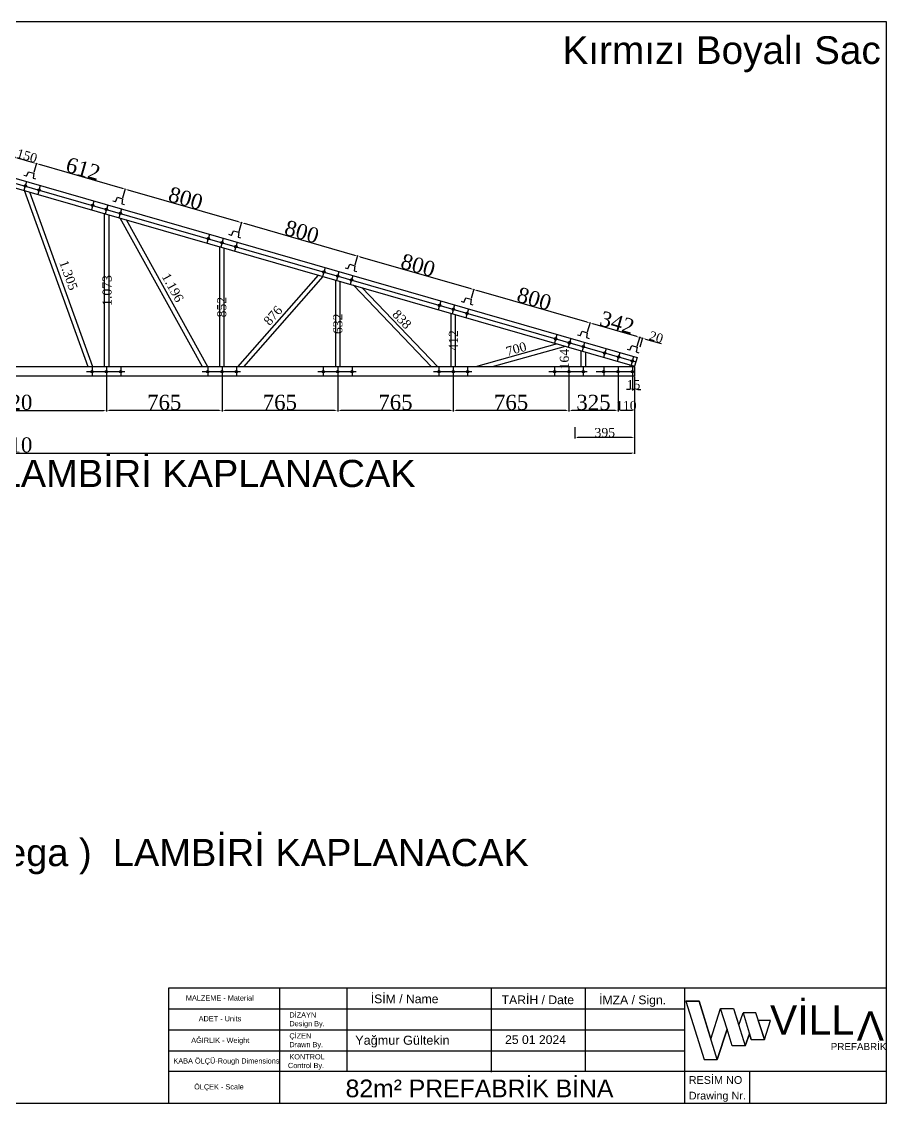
# Model space of a CAD drawing. Header units: millimetres. Extents: x 202729 to 220821, y -210537 to -202962.
# Drawn here: x 215100 to 220821, y -210537 to -203379 of the extents above; entities that cross this region are included whole.
import ezdxf
from ezdxf.enums import TextEntityAlignment as Align

# ---------------------------------------------------------------- set-up
doc = ezdxf.new("R2010")
doc.units = ezdxf.units.MM
doc.header["$MEASUREMENT"] = 0
for name, color, linetype in [('1', 250, 'Continuous'), ('Block1', 255, 'Continuous'), ('ZEMİN', 191, 'Continuous'), ('ÖLÇÜLENDİRME', 121, 'Continuous')]:
    doc.layers.add(name, color=color, linetype=linetype)
doc.styles.add('133', font='times.ttf')
doc.styles.get("Standard").update_dxf_attribs({"font": 'arial.ttf'})
doc.dimstyles.new('MAKAS', dxfattribs={"dimscale": 20, "dimtxt": 1.3, "dimasz": 1, "dimexe": 0.3, "dimexo": 0.3, "dimgap": 0.1, "dimtad": 1, "dimrnd": 1, "dimzin": 12, "dimdsep": 46, "dimlunit": 6, "dimtxsty": '133', "dimcen": 0.8, "dimdle": 0.0005, "dimclrd": 4, "dimclre": 6, "dimclrt": 2, "dimazin": 3, "dimtfac": 1, "dimtmove": 0, "dimatfit": 2, "dimldrblk": 'DOTSMALL', "dimfxl": 0, "dimtolj": 1, "dimtzin": 0, "dimarcsym": 0})
doc.dimstyles.new('makas 1', dxfattribs={"dimscale": 20, "dimtxt": 3, "dimasz": 1.2, "dimexe": 0.3, "dimexo": 0.3, "dimgap": 0.1, "dimtad": 1, "dimrnd": 1, "dimzin": 12, "dimdsep": 46, "dimlunit": 6, "dimtxsty": '133', "dimblk": 'NONE', "dimcen": 0.8, "dimdle": 0.0005, "dimse1": 1, "dimse2": 1, "dimsd1": 1, "dimsd2": 1, "dimclrd": 105, "dimclre": 42, "dimclrt": 2, "dimazin": 3, "dimtfac": 1, "dimtmove": 0, "dimatfit": 2, "dimldrblk": 'NONE', "dimfxl": 0, "dimtolj": 1, "dimtzin": 0, "dimarcsym": 0})

# ---------------------------------------------------------------- blocks, each defined once
blk = doc.blocks.new('*D7183')
at = {"layer": 'Defpoints', "color": 0}
for p in [(214340.8, -205724.5), (215660.8, -205730.5), (215660.8, -205952.1)]:
    blk.add_point(p, dxfattribs=at)
at = {"layer": 'ÖLÇÜLENDİRME', "color": 6, "lineweight": -2, "ltscale": 0.5}
for p, q in [((214340.8, -205730.5), (214340.8, -205958.1)), ((215660.8, -205736.5), (215660.8, -205958.1))]:
    blk.add_line(p, q, dxfattribs=at)
at = {"layer": 'ÖLÇÜLENDİRME', "color": 4, "lineweight": -2, "ltscale": 0.5}
blk.add_line((214360.8, -205952.1), (215640.8, -205952.1), dxfattribs=at)
at = {"layer": 'ÖLÇÜLENDİRME', "color": 4}
for points in [[(214360.8, -205948.8), (214360.8, -205955.5), (214340.8, -205952.1)], [(215640.8, -205955.5), (215640.8, -205948.8), (215660.8, -205952.1)]]:
    blk.add_solid(points, dxfattribs=at)
at = {"layer": 'ÖLÇÜLENDİRME', "color": 2, "insert": (215000.8, -205899.2), "char_height": 100, "attachment_point": 5, "style": '133'}
blk.add_mtext('\\A1;1.320', dxfattribs=at)
blk = doc.blocks.new('_DotSmall')
at = {"color": 0, "linetype": 'ByBlock', "const_width": 0.5}
blk.add_lwpolyline([(-0.0625, 0, 1), (0.0625, 0, 1)], format="xyb", close=True, dxfattribs=at)
blk = doc.blocks.new('*D7185')
at = {"layer": 'Defpoints', "color": 0}
for p in [(210845.8, -205867), (219155.8, -205844.3), (219155.8, -206234.1)]:
    blk.add_point(p, dxfattribs=at)
at = {"layer": 'ÖLÇÜLENDİRME', "color": 6, "lineweight": -2, "ltscale": 0.5}
for p, q in [((210845.8, -205873), (210845.8, -206240.1)), ((219155.8, -205850.3), (219155.8, -206240.1))]:
    blk.add_line(p, q, dxfattribs=at)
at = {"layer": 'ÖLÇÜLENDİRME', "color": 4, "lineweight": -2, "ltscale": 0.5}
blk.add_line((210865.8, -206234.1), (219135.8, -206234.1), dxfattribs=at)
at = {"layer": 'ÖLÇÜLENDİRME', "color": 4}
for points in [[(210865.8, -206230.8), (210865.8, -206237.5), (210845.8, -206234.1)], [(219135.8, -206237.5), (219135.8, -206230.8), (219155.8, -206234.1)]]:
    blk.add_solid(points, dxfattribs=at)
at = {"layer": 'ÖLÇÜLENDİRME', "color": 2, "insert": (215000.8, -206181.2), "char_height": 100, "attachment_point": 5, "style": '133'}
blk.add_mtext('\\A1;8.310', dxfattribs=at)
blk = doc.blocks.new('*D7196')
at = {"layer": 'Defpoints', "color": 0}
for p in [(219140.8, -205724.5), (219155.8, -205724.5), (219140.8, -205813.5)]:
    blk.add_point(p, dxfattribs=at)
at = {"layer": 'ÖLÇÜLENDİRME', "color": 6, "lineweight": -2, "ltscale": 0.5}
for p, q in [((219140.8, -205730.5), (219140.8, -205819.5)), ((219155.8, -205730.5), (219155.8, -205819.5))]:
    blk.add_line(p, q, dxfattribs=at)
at = {"layer": 'ÖLÇÜLENDİRME', "color": 4, "lineweight": -2, "ltscale": 0.5}
for p, q in [((219120.8, -205813.5), (219100.8, -205813.5)), ((219155.8, -205813.5), (219140.8, -205813.5)), ((219175.8, -205813.5), (219195.8, -205813.5))]:
    blk.add_line(p, q, dxfattribs=at)
at = {"layer": 'ÖLÇÜLENDİRME', "color": 4}
for points in [[(219120.8, -205816.8), (219120.8, -205810.2), (219140.8, -205813.5)], [(219175.8, -205810.2), (219175.8, -205816.8), (219155.8, -205813.5)]]:
    blk.add_solid(points, dxfattribs=at)
at = {"layer": 'ÖLÇÜLENDİRME', "color": 2, "insert": (219148.3, -205781), "char_height": 60, "attachment_point": 5, "style": '133'}
blk.add_mtext('\\A1;15', dxfattribs=at)
blk = doc.blocks.new('*D7197')
at = {"layer": 'Defpoints', "color": 0}
for p in [(219045.8, -205724.5), (219155.8, -205724.5), (219045.8, -205952.1)]:
    blk.add_point(p, dxfattribs=at)
at = {"layer": 'ÖLÇÜLENDİRME', "color": 6, "lineweight": -2, "ltscale": 0.5}
for p, q in [((219045.8, -205730.5), (219045.8, -205958.1)), ((219155.8, -205730.5), (219155.8, -205958.1))]:
    blk.add_line(p, q, dxfattribs=at)
at = {"layer": 'ÖLÇÜLENDİRME', "color": 4, "lineweight": -2, "ltscale": 0.5}
blk.add_line((219135.8, -205952.1), (219065.8, -205952.1), dxfattribs=at)
at = {"layer": 'ÖLÇÜLENDİRME', "color": 4}
for points in [[(219065.8, -205948.8), (219065.8, -205955.5), (219045.8, -205952.1)], [(219135.8, -205955.5), (219135.8, -205948.8), (219155.8, -205952.1)]]:
    blk.add_solid(points, dxfattribs=at)
at = {"layer": 'ÖLÇÜLENDİRME', "color": 2, "insert": (219100.8, -205919.7), "char_height": 60, "attachment_point": 5, "style": '133'}
blk.add_mtext('\\A1;110', dxfattribs=at)
blk = doc.blocks.new('*D7198')
at = {"layer": 'Defpoints', "color": 0}
for p in [(218720.8, -205724.5), (219045.8, -205724.5), (218720.8, -205952.1)]:
    blk.add_point(p, dxfattribs=at)
at = {"layer": 'ÖLÇÜLENDİRME', "color": 6, "lineweight": -2, "ltscale": 0.5}
for p, q in [((218720.8, -205730.5), (218720.8, -205958.1)), ((219045.8, -205730.5), (219045.8, -205958.1))]:
    blk.add_line(p, q, dxfattribs=at)
at = {"layer": 'ÖLÇÜLENDİRME', "color": 4, "lineweight": -2, "ltscale": 0.5}
blk.add_line((219025.8, -205952.1), (218740.8, -205952.1), dxfattribs=at)
at = {"layer": 'ÖLÇÜLENDİRME', "color": 4}
for points in [[(218740.8, -205948.8), (218740.8, -205955.5), (218720.8, -205952.1)], [(219025.8, -205955.5), (219025.8, -205948.8), (219045.8, -205952.1)]]:
    blk.add_solid(points, dxfattribs=at)
at = {"layer": 'ÖLÇÜLENDİRME', "color": 2, "insert": (218883.3, -205899.4), "char_height": 100, "attachment_point": 5, "style": '133'}
blk.add_mtext('\\A1;325', dxfattribs=at)
blk = doc.blocks.new('*D7199')
at = {"layer": 'Defpoints', "color": 0}
for p in [(217955.8, -205724.5), (218720.8, -205724.5), (217955.8, -205952.1)]:
    blk.add_point(p, dxfattribs=at)
at = {"layer": 'ÖLÇÜLENDİRME', "color": 6, "lineweight": -2, "ltscale": 0.5}
for p, q in [((217955.8, -205730.5), (217955.8, -205958.1)), ((218720.8, -205730.5), (218720.8, -205958.1))]:
    blk.add_line(p, q, dxfattribs=at)
at = {"layer": 'ÖLÇÜLENDİRME', "color": 4, "lineweight": -2, "ltscale": 0.5}
blk.add_line((218700.8, -205952.1), (217975.8, -205952.1), dxfattribs=at)
at = {"layer": 'ÖLÇÜLENDİRME', "color": 4}
for points in [[(217975.8, -205948.8), (217975.8, -205955.5), (217955.8, -205952.1)], [(218700.8, -205955.5), (218700.8, -205948.8), (218720.8, -205952.1)]]:
    blk.add_solid(points, dxfattribs=at)
at = {"layer": 'ÖLÇÜLENDİRME', "color": 2, "insert": (218338.3, -205899.2), "char_height": 100, "attachment_point": 5, "style": '133'}
blk.add_mtext('\\A1;765', dxfattribs=at)
blk = doc.blocks.new('*D7200')
at = {"layer": 'Defpoints', "color": 0}
for p in [(217190.8, -205724.5), (217955.8, -205724.5), (217190.8, -205952.1)]:
    blk.add_point(p, dxfattribs=at)
at = {"layer": 'ÖLÇÜLENDİRME', "color": 6, "lineweight": -2, "ltscale": 0.5}
for p, q in [((217190.8, -205730.5), (217190.8, -205958.1)), ((217955.8, -205730.5), (217955.8, -205958.1))]:
    blk.add_line(p, q, dxfattribs=at)
at = {"layer": 'ÖLÇÜLENDİRME', "color": 4, "lineweight": -2, "ltscale": 0.5}
blk.add_line((217935.8, -205952.1), (217210.8, -205952.1), dxfattribs=at)
at = {"layer": 'ÖLÇÜLENDİRME', "color": 4}
for points in [[(217210.8, -205948.8), (217210.8, -205955.5), (217190.8, -205952.1)], [(217935.8, -205955.5), (217935.8, -205948.8), (217955.8, -205952.1)]]:
    blk.add_solid(points, dxfattribs=at)
at = {"layer": 'ÖLÇÜLENDİRME', "color": 2, "insert": (217573.3, -205899.2), "char_height": 100, "attachment_point": 5, "style": '133'}
blk.add_mtext('\\A1;765', dxfattribs=at)
blk = doc.blocks.new('*D7201')
at = {"layer": 'Defpoints', "color": 0}
for p in [(216425.8, -205724.5), (217190.8, -205724.5), (216425.8, -205952.1)]:
    blk.add_point(p, dxfattribs=at)
at = {"layer": 'ÖLÇÜLENDİRME', "color": 6, "lineweight": -2, "ltscale": 0.5}
for p, q in [((216425.8, -205730.5), (216425.8, -205958.1)), ((217190.8, -205730.5), (217190.8, -205958.1))]:
    blk.add_line(p, q, dxfattribs=at)
at = {"layer": 'ÖLÇÜLENDİRME', "color": 4, "lineweight": -2, "ltscale": 0.5}
blk.add_line((217170.8, -205952.1), (216445.8, -205952.1), dxfattribs=at)
at = {"layer": 'ÖLÇÜLENDİRME', "color": 4}
for points in [[(216445.8, -205948.8), (216445.8, -205955.5), (216425.8, -205952.1)], [(217170.8, -205955.5), (217170.8, -205948.8), (217190.8, -205952.1)]]:
    blk.add_solid(points, dxfattribs=at)
at = {"layer": 'ÖLÇÜLENDİRME', "color": 2, "insert": (216808.3, -205899.2), "char_height": 100, "attachment_point": 5, "style": '133'}
blk.add_mtext('\\A1;765', dxfattribs=at)
blk = doc.blocks.new('*D7202')
at = {"layer": 'Defpoints', "color": 0}
for p in [(215660.8, -205724.5), (216425.8, -205724.5), (215660.8, -205952.1)]:
    blk.add_point(p, dxfattribs=at)
at = {"layer": 'ÖLÇÜLENDİRME', "color": 6, "lineweight": -2, "ltscale": 0.5}
for p, q in [((215660.8, -205730.5), (215660.8, -205958.1)), ((216425.8, -205730.5), (216425.8, -205958.1))]:
    blk.add_line(p, q, dxfattribs=at)
at = {"layer": 'ÖLÇÜLENDİRME', "color": 4, "lineweight": -2, "ltscale": 0.5}
blk.add_line((216405.8, -205952.1), (215680.8, -205952.1), dxfattribs=at)
at = {"layer": 'ÖLÇÜLENDİRME', "color": 4}
for points in [[(215680.8, -205948.8), (215680.8, -205955.5), (215660.8, -205952.1)], [(216405.8, -205955.5), (216405.8, -205948.8), (216425.8, -205952.1)]]:
    blk.add_solid(points, dxfattribs=at)
at = {"layer": 'ÖLÇÜLENDİRME', "color": 2, "insert": (216043.3, -205899.2), "char_height": 100, "attachment_point": 5, "style": '133'}
blk.add_mtext('\\A1;765', dxfattribs=at)
blk = doc.blocks.new('*D7203')
at = {"layer": 'Defpoints', "color": 0}
for p in [(218760.8, -206056.5), (219155.8, -206056.5), (218760.8, -206131)]:
    blk.add_point(p, dxfattribs=at)
at = {"layer": 'ÖLÇÜLENDİRME', "color": 6, "lineweight": -2, "ltscale": 0.5}
for p, q in [((218760.8, -206062.5), (218760.8, -206137)), ((219155.8, -206062.5), (219155.8, -206137))]:
    blk.add_line(p, q, dxfattribs=at)
at = {"layer": 'ÖLÇÜLENDİRME', "color": 4, "lineweight": -2, "ltscale": 0.5}
blk.add_line((219135.8, -206131), (218780.8, -206131), dxfattribs=at)
at = {"layer": 'ÖLÇÜLENDİRME', "color": 4}
for points in [[(218780.8, -206127.6), (218780.8, -206134.3), (218760.8, -206131)], [(219135.8, -206134.3), (219135.8, -206127.6), (219155.8, -206131)]]:
    blk.add_solid(points, dxfattribs=at)
at = {"layer": 'ÖLÇÜLENDİRME', "color": 2, "insert": (218958.3, -206098.4), "char_height": 60, "attachment_point": 5, "style": '133'}
blk.add_mtext('\\A1;395', dxfattribs=at)
blk = doc.blocks.new('*D7204')
at = {"layer": 'Defpoints', "color": 0}
for p in [(218815.8, -205530.9), (218723.7, -205694.5), (218815.8, -205694.5)]:
    blk.add_point(p, dxfattribs=at)
at = {"layer": 'Block1', "color": 2, "insert": (218691.2, -205612.7), "char_height": 60, "attachment_point": 5, "rotation": 89.99996, "style": '133'}
blk.add_mtext('\\A1;164', dxfattribs=at)
blk = doc.blocks.new('_None')
blk = doc.blocks.new('*D7205')
at = {"layer": 'Defpoints', "color": 0}
for p in [(218717.9, -205481.1), (218724.5, -205504.6), (218050.8, -205694.5)]:
    blk.add_point(p, dxfattribs=at)
at = {"layer": 'Block1', "color": 2, "insert": (218372.2, -205544.8), "char_height": 60, "attachment_point": 5, "rotation": 15.74693, "style": '133'}
blk.add_mtext('\\A1;700', dxfattribs=at)
blk = doc.blocks.new('*D7206')
at = {"layer": 'Defpoints', "color": 0}
for p in [(217955.8, -205283), (217988.3, -205283), (217955.8, -205694.5)]:
    blk.add_point(p, dxfattribs=at)
at = {"layer": 'Block1', "color": 2, "insert": (217956.4, -205488.8), "char_height": 60, "attachment_point": 5, "rotation": 90, "style": '133'}
blk.add_mtext('\\A1;412', dxfattribs=at)
blk = doc.blocks.new('*D7207')
at = {"layer": 'Defpoints', "color": 0}
for p in [(217303, -205068.8), (217282.1, -205088.9), (217860.8, -205694.5)]:
    blk.add_point(p, dxfattribs=at)
at = {"layer": 'Block1', "color": 2, "insert": (217615.8, -205349.3), "char_height": 60, "attachment_point": 5, "rotation": 313.69668, "style": '133'}
blk.add_mtext('\\A1;838', dxfattribs=at)
blk = doc.blocks.new('*D7208')
at = {"layer": 'Defpoints', "color": 0}
for p in [(217190.8, -205062.6), (217224.8, -205062.6), (217190.8, -205694.5)]:
    blk.add_point(p, dxfattribs=at)
at = {"layer": 'Block1', "color": 2, "insert": (217192.3, -205378.5), "char_height": 60, "attachment_point": 5, "rotation": 90, "style": '133'}
blk.add_mtext('\\A1;632', dxfattribs=at)
blk = doc.blocks.new('*D7209')
at = {"layer": 'Defpoints', "color": 0}
for p in [(217076.7, -205016.2), (217099.5, -205036.2), (216520.8, -205694.5)]:
    blk.add_point(p, dxfattribs=at)
at = {"layer": 'Block1', "color": 2, "insert": (216762.9, -205323.8), "char_height": 60, "attachment_point": 5, "rotation": 48.68005, "style": '133'}
blk.add_mtext('\\A1;876', dxfattribs=at)
blk = doc.blocks.new('*D7210')
at = {"layer": 'Defpoints', "color": 0}
for p in [(216425.8, -204842.1), (216456.3, -204842.1), (216425.8, -205694.5)]:
    blk.add_point(p, dxfattribs=at)
at = {"layer": 'Block1', "color": 2, "insert": (216423.8, -205268.3), "char_height": 60, "attachment_point": 5, "rotation": 90, "style": '133'}
blk.add_mtext('\\A1;852', dxfattribs=at)
blk = doc.blocks.new('*D7211')
at = {"layer": 'Defpoints', "color": 0}
for p in [(215752.1, -204647.9), (215781.7, -204631.5), (216330.8, -205694.5)]:
    blk.add_point(p, dxfattribs=at)
at = {"layer": 'Block1', "color": 2, "insert": (216099.6, -205139.1), "char_height": 60, "attachment_point": 5, "rotation": 298.94053, "style": '133'}
blk.add_mtext('\\A1;1.196', dxfattribs=at)
blk = doc.blocks.new('*D7212')
at = {"layer": 'Defpoints', "color": 0}
for p in [(215660.8, -204621.6), (215697.7, -204621.6), (215660.8, -205694.5)]:
    blk.add_point(p, dxfattribs=at)
at = {"layer": 'Block1', "color": 2, "insert": (215665.2, -205158.1), "char_height": 60, "attachment_point": 5, "rotation": 90, "style": '133'}
blk.add_mtext('\\A1;1.073', dxfattribs=at)
blk = doc.blocks.new('*D7214')
at = {"layer": 'Defpoints', "color": 0}
for p in [(215123.7, -204466.8), (215158.2, -204454.4), (215565.8, -205694.5)]:
    blk.add_point(p, dxfattribs=at)
at = {"layer": 'ZEMİN', "color": 2, "insert": (215409.9, -205057.2), "char_height": 60, "attachment_point": 5, "rotation": 289.80447, "style": '133'}
blk.add_mtext('\\A1;1.305', dxfattribs=at)
blk = doc.blocks.new('omega')
at = {"layer": 'Block1', "color": 1}
for p, q in [((32355.1, 6698), (32337.8, 6703.1)), ((32355.1, 6698), (32368.3, 6728.5)), ((32368.3, 6728.5), (32402.8, 6718.3)), ((32402.8, 6718.3), (32397.3, 6685.5)), ((32397.3, 6685.5), (32414.5, 6680.4))]:
    blk.add_line(p, q, dxfattribs=at)
blk = doc.blocks.new('*D7215')
at = {"layer": 'Defpoints', "color": 0}
for p in [(215054.2, -204277.2), (215036, -204340.3), (215180.2, -204381.9)]:
    blk.add_point(p, dxfattribs=at)
at = {"layer": 'ÖLÇÜLENDİRME', "color": 6, "lineweight": -2, "ltscale": 0.5}
for p, q in [((215037.7, -204334.6), (215055.9, -204271.5)), ((215181.8, -204376.1), (215200, -204313))]:
    blk.add_line(p, q, dxfattribs=at)
at = {"layer": 'ÖLÇÜLENDİRME', "color": 4, "lineweight": -2, "ltscale": 0.5}
blk.add_line((215179.1, -204313.2), (215073.4, -204282.8), dxfattribs=at)
at = {"layer": 'ÖLÇÜLENDİRME', "color": 4}
for points in [[(215074.4, -204279.6), (215072.5, -204286), (215054.2, -204277.2)], [(215178.2, -204316.4), (215180.1, -204310), (215198.4, -204318.8)]]:
    blk.add_solid(points, dxfattribs=at)
at = {"layer": 'ÖLÇÜLENDİRME', "color": 2, "insert": (215135.3, -204266.8), "char_height": 60, "attachment_point": 5, "rotation": 343.9236, "style": '133'}
blk.add_mtext('\\A1;150', dxfattribs=at)
blk = doc.blocks.new('*D7228')
at = {"layer": 'Defpoints', "color": 0}
for p in [(218842.7, -205437.4), (218860.9, -205374.3), (219171.8, -205532.2)]:
    blk.add_point(p, dxfattribs=at)
at = {"layer": 'ÖLÇÜLENDİRME', "color": 6, "lineweight": -2, "ltscale": 0.5}
for p, q in [((218844.4, -205431.6), (218862.6, -205368.5)), ((219173.5, -205526.5), (219191.7, -205463.3))]:
    blk.add_line(p, q, dxfattribs=at)
at = {"layer": 'ÖLÇÜLENDİRME', "color": 4, "lineweight": -2, "ltscale": 0.5}
blk.add_line((219170.8, -205463.6), (218880.1, -205379.8), dxfattribs=at)
at = {"layer": 'ÖLÇÜLENDİRME', "color": 4}
for points in [[(218881.1, -205376.6), (218879.2, -205383), (218860.9, -205374.3)], [(219169.9, -205466.8), (219171.7, -205460.4), (219190, -205469.1)]]:
    blk.add_solid(points, dxfattribs=at)
at = {"layer": 'ÖLÇÜLENDİRME', "color": 2, "insert": (219040.1, -205371), "char_height": 100, "attachment_point": 5, "rotation": 343.9236, "style": '133'}
blk.add_mtext('\\A1;342', dxfattribs=at)
blk = doc.blocks.new('*D7229')
at = {"layer": 'Defpoints', "color": 0}
for p in [(219209.2, -205474.6), (219171.8, -205532.2), (219191, -205537.8)]:
    blk.add_point(p, dxfattribs=at)
at = {"layer": 'ÖLÇÜLENDİRME', "color": 4, "lineweight": -2, "ltscale": 0.5}
for p, q in [((219170.8, -205463.6), (219151.6, -205458)), ((219190, -205469.1), (219209.2, -205474.6)), ((219228.4, -205480.2), (219331.8, -205510))]:
    blk.add_line(p, q, dxfattribs=at)
at = {"layer": 'ÖLÇÜLENDİRME', "color": 6, "lineweight": -2, "ltscale": 0.5}
for p, q in [((219173.5, -205526.5), (219191.7, -205463.3)), ((219192.7, -205532), (219210.9, -205468.9))]:
    blk.add_line(p, q, dxfattribs=at)
at = {"layer": 'ÖLÇÜLENDİRME', "color": 4}
for points in [[(219169.9, -205466.8), (219171.7, -205460.4), (219190, -205469.1)], [(219229.4, -205477), (219227.5, -205483.4), (219209.2, -205474.6)]]:
    blk.add_solid(points, dxfattribs=at)
at = {"layer": 'ÖLÇÜLENDİRME', "color": 2, "insert": (219298.7, -205466.7), "char_height": 60, "attachment_point": 5, "rotation": 343.9236, "style": '133'}
blk.add_mtext('\\A1;20', dxfattribs=at)
blk = doc.blocks.new('*D7230')
at = {"layer": 'Defpoints', "color": 0}
for p in [(218092.2, -205152.7), (218074, -205215.9), (218842.7, -205437.4)]:
    blk.add_point(p, dxfattribs=at)
at = {"layer": 'ÖLÇÜLENDİRME', "color": 6, "lineweight": -2, "ltscale": 0.5}
for p, q in [((218075.7, -205210.1), (218093.9, -205147)), ((218844.4, -205431.6), (218862.6, -205368.5))]:
    blk.add_line(p, q, dxfattribs=at)
at = {"layer": 'ÖLÇÜLENDİRME', "color": 4, "lineweight": -2, "ltscale": 0.5}
blk.add_line((218841.7, -205368.7), (218111.4, -205158.3), dxfattribs=at)
at = {"layer": 'ÖLÇÜLENDİRME', "color": 4}
for points in [[(218112.3, -205155.1), (218110.5, -205161.5), (218092.2, -205152.7)], [(218840.8, -205371.9), (218842.6, -205365.5), (218860.9, -205374.3)]]:
    blk.add_solid(points, dxfattribs=at)
at = {"layer": 'ÖLÇÜLENDİRME', "color": 2, "insert": (218491.2, -205212.8), "char_height": 100, "attachment_point": 5, "rotation": 343.9236, "style": '133'}
blk.add_mtext('\\A1;800', dxfattribs=at)
blk = doc.blocks.new('*D7231')
at = {"layer": 'Defpoints', "color": 0}
for p in [(217323.5, -204931.2), (217305.3, -204994.3), (218074, -205215.9)]:
    blk.add_point(p, dxfattribs=at)
at = {"layer": 'ÖLÇÜLENDİRME', "color": 6, "lineweight": -2, "ltscale": 0.5}
for p, q in [((217307, -204988.6), (217325.2, -204925.4)), ((218075.7, -205210.1), (218093.9, -205147))]:
    blk.add_line(p, q, dxfattribs=at)
at = {"layer": 'ÖLÇÜLENDİRME', "color": 4, "lineweight": -2, "ltscale": 0.5}
blk.add_line((218073, -205147.2), (217342.7, -204936.7), dxfattribs=at)
at = {"layer": 'ÖLÇÜLENDİRME', "color": 4}
for points in [[(217343.6, -204933.5), (217341.8, -204939.9), (217323.5, -204931.2)], [(218072.1, -205150.4), (218073.9, -205144), (218092.2, -205152.7)]]:
    blk.add_solid(points, dxfattribs=at)
at = {"layer": 'ÖLÇÜLENDİRME', "color": 2, "insert": (217722.5, -204991.3), "char_height": 100, "attachment_point": 5, "rotation": 343.9236, "style": '133'}
blk.add_mtext('\\A1;800', dxfattribs=at)
blk = doc.blocks.new('*D7232')
at = {"layer": 'Defpoints', "color": 0}
for p in [(216554.8, -204709.7), (216536.6, -204772.8), (217305.3, -204994.3)]:
    blk.add_point(p, dxfattribs=at)
at = {"layer": 'ÖLÇÜLENDİRME', "color": 6, "lineweight": -2, "ltscale": 0.5}
for p, q in [((216538.2, -204767), (216556.4, -204703.9)), ((217307, -204988.6), (217325.2, -204925.4))]:
    blk.add_line(p, q, dxfattribs=at)
at = {"layer": 'ÖLÇÜLENDİRME', "color": 4, "lineweight": -2, "ltscale": 0.5}
blk.add_line((217304.3, -204925.7), (216574, -204715.2), dxfattribs=at)
at = {"layer": 'ÖLÇÜLENDİRME', "color": 4}
for points in [[(216574.9, -204712), (216573.1, -204718.4), (216554.8, -204709.7)], [(217303.3, -204928.9), (217305.2, -204922.5), (217323.5, -204931.2)]]:
    blk.add_solid(points, dxfattribs=at)
at = {"layer": 'ÖLÇÜLENDİRME', "color": 2, "insert": (216953.7, -204769.7), "char_height": 100, "attachment_point": 5, "rotation": 343.9236, "style": '133'}
blk.add_mtext('\\A1;800', dxfattribs=at)
blk = doc.blocks.new('*D7233')
at = {"layer": 'Defpoints', "color": 0}
for p in [(215786.1, -204488.1), (215767.9, -204551.3), (216536.6, -204772.8)]:
    blk.add_point(p, dxfattribs=at)
at = {"layer": 'ÖLÇÜLENDİRME', "color": 6, "lineweight": -2, "ltscale": 0.5}
for p, q in [((215769.5, -204545.5), (215787.7, -204482.4)), ((216538.2, -204767), (216556.4, -204703.9))]:
    blk.add_line(p, q, dxfattribs=at)
at = {"layer": 'ÖLÇÜLENDİRME', "color": 4, "lineweight": -2, "ltscale": 0.5}
blk.add_line((216535.6, -204704.1), (215805.3, -204493.7), dxfattribs=at)
at = {"layer": 'ÖLÇÜLENDİRME', "color": 4}
for points in [[(215806.2, -204490.5), (215804.4, -204496.9), (215786.1, -204488.1)], [(216534.6, -204707.3), (216536.5, -204700.9), (216554.8, -204709.7)]]:
    blk.add_solid(points, dxfattribs=at)
at = {"layer": 'ÖLÇÜLENDİRME', "color": 2, "insert": (216185, -204548.2), "char_height": 100, "attachment_point": 5, "rotation": 343.9236, "style": '133'}
blk.add_mtext('\\A1;800', dxfattribs=at)
blk = doc.blocks.new('*D7234')
at = {"layer": 'Defpoints', "color": 0}
for p in [(215198.4, -204318.8), (215180.2, -204381.9), (215767.9, -204551.3)]:
    blk.add_point(p, dxfattribs=at)
at = {"layer": 'ÖLÇÜLENDİRME', "color": 6, "lineweight": -2, "ltscale": 0.5}
for p, q in [((215181.8, -204376.1), (215200, -204313)), ((215769.5, -204545.5), (215787.7, -204482.4))]:
    blk.add_line(p, q, dxfattribs=at)
at = {"layer": 'ÖLÇÜLENDİRME', "color": 4, "lineweight": -2, "ltscale": 0.5}
blk.add_line((215766.8, -204482.6), (215217.6, -204324.3), dxfattribs=at)
at = {"layer": 'ÖLÇÜLENDİRME', "color": 4}
for points in [[(215218.5, -204321.1), (215216.7, -204327.5), (215198.4, -204318.8)], [(215765.9, -204485.8), (215767.8, -204479.4), (215786.1, -204488.1)]]:
    blk.add_solid(points, dxfattribs=at)
at = {"layer": 'ÖLÇÜLENDİRME', "color": 2, "insert": (215506.8, -204352.8), "char_height": 100, "attachment_point": 5, "rotation": 343.9236, "style": '133'}
blk.add_mtext('\\A1;612', dxfattribs=at)

msp = doc.modelspace()

# ---------------------------------------------------------------- linework, layer by layer
at = {"linetype": 'Continuous', "lineweight": 25}
msp.add_line((220819.065, -210327.204), (216074.239, -210327.204), dxfattribs=at)
at = {"color": 254, "linetype": 'Continuous', "lineweight": 25, "ltscale": 1}
for p, q in [((220819.065, -210327.204), (219485.384, -210327.204)), ((219916.538, -210327.204), (219916.538, -210537.41))]:
    msp.add_line(p, q, dxfattribs=at)
at = {"color": 2}
for points in [[(209922.706, -203379.081), (220819.065, -203379.081), (220819.065, -210537.41), (209922.706, -210537.41)], [(216074.239, -209773.214), (220819.065, -209773.214), (220819.065, -210537.41), (216074.239, -210537.41)]]:
    msp.add_lwpolyline(points, close=True, dxfattribs=at)
msp.add_lwpolyline([(219495.05, -209861.025), (219616.737, -210247.397), (219701.468, -210247.397), (219581.786, -209861.025), (219495.05, -209861.025), (219581.786, -209861.025), (219659.433, -210111.693), (219723.71, -209909.348), (219810.559, -209909.348), (219887.876, -210157.028), (219802.086, -210157.028), (219767.025, -210046.228), (219701.468, -210247.397), (219767.025, -210046.228), (219723.71, -209909.348), (219810.559, -209909.348), (219845.377, -210020.884), (219873.048, -209938.985), (219927.065, -210115.748), (219915.246, -210077.075), (219887.876, -210157.028), (219915.246, -210077.075), (219927.065, -210115.748), (220013.914, -210115.748), (220055.22, -209988.733), (219972.817, -209988.733), (220013.914, -210115.748), (219956.72, -209938.985), (219873.048, -209938.985)])
at = {"layer": '1', "color": 7, "linetype": 'Continuous', "lineweight": 25, "ltscale": 1}
for p, q in [((216807.122, -210537.41), (216807.122, -209773.214)), ((219485.384, -209773.214), (219485.384, -210537.41))]:
    msp.add_line(p, q, dxfattribs=at)
at = {"layer": '1', "color": 254, "linetype": 'Continuous', "lineweight": 25, "ltscale": 1, "flags": 128}
for points in [[(217251.469, -209773.214), (217251.469, -210327.204), (217251.469, -210327.204)], [(218205.623, -209773.214), (218205.623, -210330.737)], [(218829.01, -209773.214), (218829.01, -210327.204)]]:
    msp.add_lwpolyline(points, dxfattribs=at)
at = {"layer": '1', "color": 255, "linetype": 'Continuous', "lineweight": 25, "ltscale": 1, "flags": 128}
for points in [[(216074.239, -209911.711), (217251.469, -209911.711), (218215.033, -209911.711), (218607.591, -209911.711), (219485.384, -209911.711)], [(216074.239, -210050.209), (217251.469, -210050.209), (218215.033, -210050.209), (218607.591, -210050.209), (219485.384, -210050.209)], [(216074.239, -210188.706), (217251.469, -210188.706), (218215.033, -210188.706), (218607.591, -210188.706), (219485.384, -210188.706)]]:
    msp.add_lwpolyline(points, dxfattribs=at)
at = {"layer": 'Block1', "color": 2}
for p, q in [((215009.098, -204433.813), (219164.098, -205631.238)), ((215131.998, -204438.01), (215115.383, -204495.664)), ((215223.283, -204464.318), (215206.668, -204521.971)), ((215577.815, -204566.49), (215561.2, -204624.144)), ((215669.1, -204592.797), (215652.485, -204650.451)), ((215760.385, -204619.104), (215743.769, -204676.758)), ((216342.814, -204786.954), (216326.199, -204844.608)), ((216434.099, -204813.262), (216417.484, -204870.915)), ((216525.384, -204839.569), (216508.769, -204897.223)), ((217107.814, -205007.419), (217091.199, -205065.072)), ((217199.099, -205033.726), (217182.484, -205091.38)), ((217290.384, -205060.033), (217273.769, -205117.687)), ((217872.814, -205227.883), (217856.198, -205285.537)), ((217964.098, -205254.19), (217947.483, -205311.844)), ((218055.383, -205280.498), (218038.768, -205338.151)), ((218641.528, -205449.418), (218624.913, -205507.071)), ((218732.813, -205475.725), (218716.198, -205533.379)), ((218824.098, -205502.032), (218807.483, -205559.686)), ((218966.528, -205543.08), (218949.913, -205600.733)), ((219057.813, -205569.387), (219041.198, -205627.041)), ((219149.098, -205595.694), (219132.483, -205653.348)), ((215565.792, -205664.521), (215565.792, -205724.521)), ((215660.792, -205664.521), (215660.792, -205724.521)), ((215755.792, -205664.521), (215755.792, -205724.521)), ((216330.792, -205664.521), (216330.792, -205724.521)), ((216425.792, -205664.521), (216425.792, -205724.521)), ((216520.792, -205664.521), (216520.792, -205724.521)), ((217095.791, -205664.521), (217095.791, -205724.521)), ((217190.791, -205664.521), (217190.791, -205724.521)), ((217285.791, -205664.521), (217285.791, -205724.521)), ((217860.791, -205664.521), (217860.791, -205724.521)), ((217955.791, -205664.521), (217955.791, -205724.521)), ((218050.791, -205664.521), (218050.791, -205724.521)), ((218625.79, -205664.521), (218625.79, -205724.521)), ((218720.79, -205664.521), (218720.79, -205724.521)), ((218815.79, -205664.521), (218815.79, -205724.521)), ((218950.79, -205664.521), (218950.79, -205724.521)), ((219045.79, -205664.521), (219045.79, -205724.521)), ((219140.79, -205664.521), (219140.79, -205724.521))]:
    msp.add_line(p, q, dxfattribs=at)
at = {"layer": 'Block1', "color": 1}
for p, q in [((215017.405, -204404.986), (219172.405, -205602.411)), ((215000.79, -204462.64), (219155.79, -205660.065)), ((215645.792, -204648.522), (215645.792, -205664.521)), ((215675.792, -204657.168), (215675.792, -205664.521)), ((216297.063, -205664.521), (215752.223, -204679.194)), ((216331.344, -205664.521), (215793.003, -204690.947)), ((216410.792, -205664.521), (216410.792, -204868.987)), ((216440.792, -205664.521), (216440.792, -204877.632)), ((217061.672, -205056.563), (216527.193, -205664.521)), ((217093.542, -205065.748), (216567.138, -205664.521)), ((217175.791, -205089.451), (217175.791, -205664.521)), ((217205.791, -205098.097), (217205.791, -205664.521)), ((217811.379, -205664.521), (217294.613, -205123.694)), ((217852.872, -205664.521), (217351.875, -205140.196)), ((217940.791, -205664.521), (217940.791, -205309.915)), ((217970.791, -205664.521), (217970.791, -205318.561)), ((218642.413, -205512.115), (218101.913, -205664.521)), ((218697.081, -205527.87), (218212.456, -205664.521)), ((218800.79, -205557.758), (218800.79, -205664.521)), ((218830.79, -205566.403), (218830.79, -205664.521)), ((219125.79, -205664.521), (219125.79, -205651.419)), ((219172.405, -205602.411), (219155.79, -205660.065)), ((219155.79, -205664.521), (215000.79, -205664.521)), ((219155.79, -205724.521), (215000.79, -205724.521)), ((219155.79, -205664.521), (219155.79, -205660.065)), ((219155.79, -205664.521), (219155.79, -205724.521))]:
    msp.add_line(p, q, dxfattribs=at)
for centre, radius in [((215123.69, -204466.837), 8), ((215123.691, -204466.837), 4), ((215214.975, -204493.144), 8), ((215214.975, -204493.144), 4), ((215569.507, -204595.317), 8), ((215569.507, -204595.317), 4), ((215660.792, -204621.624), 8), ((215660.792, -204621.624), 4), ((215752.077, -204647.932), 8), ((215752.077, -204647.931), 4), ((216334.507, -204815.782), 8), ((216334.507, -204815.781), 4), ((216425.792, -204842.089), 8), ((216425.792, -204842.088), 4), ((216517.076, -204868.396), 8), ((216517.077, -204868.396), 4), ((217099.506, -205036.246), 8), ((217099.506, -205036.246), 4), ((217190.791, -205062.553), 8), ((217190.791, -205062.553), 4), ((217282.076, -205088.861), 8), ((217282.076, -205088.86), 4), ((217864.506, -205256.71), 8), ((217864.506, -205256.71), 4), ((217955.791, -205283.018), 8), ((217955.791, -205283.017), 4), ((218047.076, -205309.325), 8), ((218047.076, -205309.325), 4), ((218633.22, -205478.245), 8), ((218633.221, -205478.245), 4), ((218724.505, -205504.553), 8), ((218724.505, -205504.552), 4), ((218815.79, -205530.86), 8), ((218815.79, -205530.86), 4), ((218958.22, -205571.906), 8), ((218958.22, -205571.906), 4), ((219049.505, -205598.214), 8), ((219049.505, -205598.213), 4), ((219140.79, -205624.521), 8), ((219140.79, -205624.521), 4), ((215565.792, -205694.521), 8), ((215565.792, -205694.521), 4), ((215660.792, -205694.521), 8), ((215660.792, -205694.521), 4), ((215755.792, -205694.521), 8), ((215755.792, -205694.521), 4), ((216330.792, -205694.521), 8), ((216330.792, -205694.521), 4), ((216425.792, -205694.521), 8), ((216425.792, -205694.521), 4), ((216520.792, -205694.521), 8), ((216520.792, -205694.521), 4), ((217095.791, -205694.521), 8), ((217095.791, -205694.521), 4), ((217190.791, -205694.521), 8), ((217190.791, -205694.521), 4), ((217285.791, -205694.521), 8), ((217285.791, -205694.521), 4), ((217860.791, -205694.521), 8), ((217860.791, -205694.521), 4), ((217955.791, -205694.521), 8), ((217955.791, -205694.521), 4), ((218050.791, -205694.521), 8), ((218050.791, -205694.521), 4), ((218625.79, -205694.521), 8), ((218625.79, -205694.521), 4), ((218720.79, -205694.521), 8), ((218720.79, -205694.521), 4), ((218815.79, -205694.521), 8), ((218815.79, -205694.521), 4), ((218950.79, -205694.521), 8), ((218950.79, -205694.521), 4), ((219045.79, -205694.521), 8), ((219045.79, -205694.521), 4), ((219140.79, -205694.521), 8), ((219140.79, -205694.521), 4)]:
    msp.add_circle(centre, radius, dxfattribs=at)
at = {"layer": 'ZEMİN', "color": 1}
for p, q in [((215539.046, -205664.521), (215118.447, -204496.547)), ((215570.932, -205664.521), (215154.025, -204506.8))]:
    msp.add_line(p, q, dxfattribs=at)
at = {"layer": 'ÖLÇÜLENDİRME', "color": 2, "ltscale": 0.5}
for p, q in [((215528.921, -205694.521), (215782.706, -205694.521)), ((216293.921, -205694.521), (216547.705, -205694.521)), ((217058.92, -205694.521), (217312.705, -205694.521)), ((217823.92, -205694.521), (218077.705, -205694.521)), ((218588.919, -205694.521), (218842.704, -205694.521)), ((218902.005, -205694.521), (219155.79, -205694.521))]:
    msp.add_line(p, q, dxfattribs=at)

# ---------------------------------------------------------------- block references
at = {"layer": 'Block1', "color": 1, "rotation": 0.5866211385630021}
for p in [(182847.801, -211431.535), (183435.501, -211600.903), (184204.215, -211822.439), (184972.93, -212043.974), (185741.645, -212265.509), (186510.359, -212487.044), (186839.449, -212581.884)]:
    msp.add_blockref('omega', p, dxfattribs=at)

# ---------------------------------------------------------------- texts
at = {"attachment_point": 1}
for s, insert, char_height in [('{\\f@Arial Unicode MS|b0|i0|c162|p34;VİLL}', (220050.967, -209887.693), 194.0625), ('{\\f@Arial Unicode MS|b0|i0|c162|p34;PREFABRİK}', (220453.247, -210138.342), 46.575)]:
    msp.add_mtext_dynamic_manual_height_columns(s, width=1137.80697, gutter_width=12.5, heights=[297.917], dxfattribs=dict(at, insert=insert, char_height=char_height))
at = {"insert": (220805.904, -210123.281), "char_height": 194.0625, "attachment_point": 1, "rotation": 180}
msp.add_mtext_dynamic_manual_height_columns('{\\f@Arial Unicode MS|b0|i0|c162|p34;V}', width=1137.80697, gutter_width=12.5, heights=[297.917], dxfattribs=at)
at = {"layer": '1', "color": 0, "lineweight": 25}
for s, height, p in [('İSİM / Name', 57.70734, (217409.882, -209874.776)), ('TARİH / Date', 57.70734, (218275.647, -209880.952)), ('İMZA / Sign.', 57.70734, (218920.455, -209881.568)), ('MALZEME - Material', 34.6244, (216186.5, -209857.412)), ('DİZAYN', 34.6244, (216871.356, -209969.419)), ('ADET - Units', 34.6244, (216271.221, -209994.399)), ('Design By.', 34.6244, (216871.356, -210027.126)), ('AĞIRLIK - Weight', 34.6244, (216221.724, -210137.627)), ('ÇİZEN', 34.6244, (216871.356, -210107.916)), ('Yağmur Gültekin', 60.01563, (217306.85, -210149.482)), ('Drawn By.', 34.6244, (216871.356, -210165.623)), ('KABA ÖLÇÜ-Rough Dimensions', 34.6244, (216104.142, -210273.759)), ('KONTROL', 34.6244, (216871.356, -210246.414)), ('Control By.', 34.6244, (216861.946, -210304.121)), ('RESİM NO', 51.2954, (219513.705, -210408.47)), ('ÖLÇEK - Scale', 34.6244, (216241.282, -210445.087)), ('Drawing Nr.', 51.29541, (219513.705, -210511.77))]:
    msp.add_text(s, height=height, dxfattribs=at).set_placement(p)
msp.add_text('25 01 2024', height=57.7073, dxfattribs=at).set_placement((218701.558, -210144.424), align=Align.RIGHT)
msp.add_text('82m² PREFABRİK BİNA', height=117.07034, dxfattribs=at).set_placement((218129.256, -210497.035), align=Align.CENTER)
at = {"layer": 'ÖLÇÜLENDİRME', "color": 2, "attachment_point": 1}
for s, insert, char_height, width in [('Kırmızı Boyalı Sac', (218678.752, -203475.887), 183.27904, 7657.25151), ("Baş Makas 2 ad.  ( 100'lük Omega )  LAMBİRİ KAPLANACAK", (210811.723, -206279.237), 180, 11477.02618), ("Cumba Baş Makas 1 ad.  ( 100'lük Omega )  LAMBİRİ KAPLANACAK", (210680.14, -208787.537), 180, 11477.02618)]:
    msp.add_mtext(s, dxfattribs=dict(at, insert=insert, char_height=char_height, width=width))

# ---------------------------------------------------------------- dimensions: what is measured, and where the dimension line sits
at = {"layer": 'Block1', "color": 1}
for p1, p2, distance, picture, middle in [((215660.792, -205694.521), (215660.792, -204621.624), -36.912, '*D7212', (215665.164, -205158.072)), ((216330.7917, -205694.5206), (215752.0771, -204647.9313), -33.8768, '*D7211', (216099.5577, -205139.0865)), ((216425.792, -205694.521), (216425.792, -204842.088), -30.484, '*D7210', (216423.825, -205268.305)), ((216520.792, -205694.521), (217099.506, -205036.246), 30.394, '*D7209', (216762.883, -205323.83)), ((217190.791, -205694.521), (217190.791, -205062.553), -33.98, '*D7208', (217192.32, -205378.537)), ((217860.791, -205694.521), (217282.076, -205088.86), -28.966, '*D7207', (217615.838, -205349.261)), ((217955.791, -205694.521), (217955.791, -205283.018), -32.527, '*D7206', (217956.378, -205488.769)), ((218050.7907, -205694.5206), (218724.5054, -205504.5523), 24.3812, '*D7205', (218372.2001, -205544.751)), ((218815.79, -205530.859), (218815.79, -205694.521), -92.118, '*D7204', (218691.222, -205612.69))]:
    dim = msp.add_aligned_dim(p1=p1, p2=p2, distance=distance, dimstyle='makas 1', dxfattribs=at)
    dim.commit()
    dim.dimension.update_dxf_attribs({"geometry": picture, "text_midpoint": middle})
at = {"layer": 'ZEMİN', "color": 1}
dim = msp.add_aligned_dim(p1=(215565.792, -205694.521), p2=(215123.691, -204466.837), distance=-36.67, dimstyle='makas 1', override={"dimfxl": 100, "dimarcsym": 1}, dxfattribs=at)
dim.commit()
dim.dimension.update_dxf_attribs({"geometry": '*D7214', "text_midpoint": (215409.858, -205057.229)})
at = {"layer": 'ÖLÇÜLENDİRME', "color": 1, "ltscale": 0.5}
for base, p1, p2, angle, override, picture, middle in [((215054.226, -204277.221), (215180.168, -204381.885), (215036.034, -204340.347), 343.923602, {"dimtxt": 3}, '*D7215', (215135.279, -204266.809)), ((215660.792, -205952.142), (216425.792, -205724.521), (215660.792, -205724.521), 180, {"dimtxt": 5, "dimdle": 1}, '*D7202', (216043.292, -205899.241)), ((216425.792, -205952.142), (217190.791, -205724.521), (216425.792, -205724.521), 180, {"dimtxt": 5, "dimdle": 1}, '*D7201', (216808.291, -205899.241)), ((217190.791, -205952.142), (217955.791, -205724.521), (217190.791, -205724.521), 180, {"dimtxt": 5, "dimdle": 1}, '*D7200', (217573.291, -205899.241)), ((217955.791, -205952.142), (218720.79, -205724.521), (217955.791, -205724.521), 180, {"dimtxt": 5, "dimdle": 1}, '*D7199', (218338.29, -205899.241)), ((218720.79, -205952.142), (219045.79, -205724.521), (218720.79, -205724.521), 180, {"dimtxt": 5, "dimdle": 1}, '*D7198', (218883.29, -205899.391)), ((218760.79, -206130.979), (219155.79, -206056.547), (218760.79, -206056.547), 180, {"dimtxt": 3}, '*D7203', (218958.29, -206098.438))]:
    dim = msp.add_linear_dim(base=base, p1=p1, p2=p2, angle=angle, dimstyle='MAKAS', override=override, dxfattribs=at)
    dim.commit()
    dim.dimension.update_dxf_attribs({"geometry": picture, "text_midpoint": middle})
for p1, p2, distance, override, picture, middle in [((215767.867, -204551.253), (215180.168, -204381.885), -65.695, {"dimtxt": 5, "dimdle": 1}, '*D7234', (215506.817, -204352.755)), ((216536.582, -204772.789), (215767.867, -204551.253), -65.695, {"dimtxt": 5, "dimdle": 1}, '*D7233', (216185.025, -204548.207)), ((217305.297, -204994.324), (216536.582, -204772.789), -65.695, {"dimtxt": 5, "dimdle": 1}, '*D7232', (216953.739, -204769.742)), ((218074.011, -205215.859), (217305.297, -204994.324), -65.695, {"dimtxt": 5, "dimdle": 1}, '*D7231', (217722.454, -204991.277)), ((218842.726, -205437.394), (218074.011, -205215.859), -65.695, {"dimtxt": 5, "dimdle": 1}, '*D7230', (218491.169, -205212.813)), ((219171.816, -205532.234), (218842.726, -205437.394), -65.695, {"dimtxt": 5, "dimdle": 1}, '*D7228', (219040.071, -205371)), ((219171.816, -205532.234), (219191.034, -205537.772), 65.695, {"dimtxt": 3}, '*D7229', (219298.708, -205466.663))]:
    dim = msp.add_aligned_dim(p1=p1, p2=p2, distance=distance, dimstyle='MAKAS', override=override, dxfattribs=at)
    dim.commit()
    dim.dimension.update_dxf_attribs({"geometry": picture, "text_midpoint": middle})
for base, p1, p2, picture, middle in [((215660.792, -205952.142), (214340.788, -205724.521), (215660.792, -205730.521), '*D7183', (215000.79, -205899.241)), ((219155.79, -206234.141), (210845.79, -205866.952), (219155.79, -205844.331), '*D7185', (215000.79, -206181.24))]:
    dim = msp.add_linear_dim(base=base, p1=p1, p2=p2, dimstyle='MAKAS', override={"dimtxt": 5, "dimdle": 1}, dxfattribs=at)
    dim.commit()
    dim.dimension.update_dxf_attribs({"geometry": picture, "text_midpoint": middle})
for base, p2, picture, middle in [((219045.79, -205952.142), (219045.79, -205724.521), '*D7197', (219100.79, -205952.142)), ((219140.79, -205813.498), (219140.79, -205724.521), '*D7196', (219148.29, -205813.498))]:
    dim = msp.add_linear_dim(base=base, p1=(219155.79, -205724.521), p2=p2, angle=180, dimstyle='MAKAS', override={"dimtxt": 3}, dxfattribs=at)
    dim.commit()
    dim.dimension.update_dxf_attribs({"geometry": picture, "text_midpoint": middle, "dimtype": 160})

doc.saveas('drawing.dxf')
